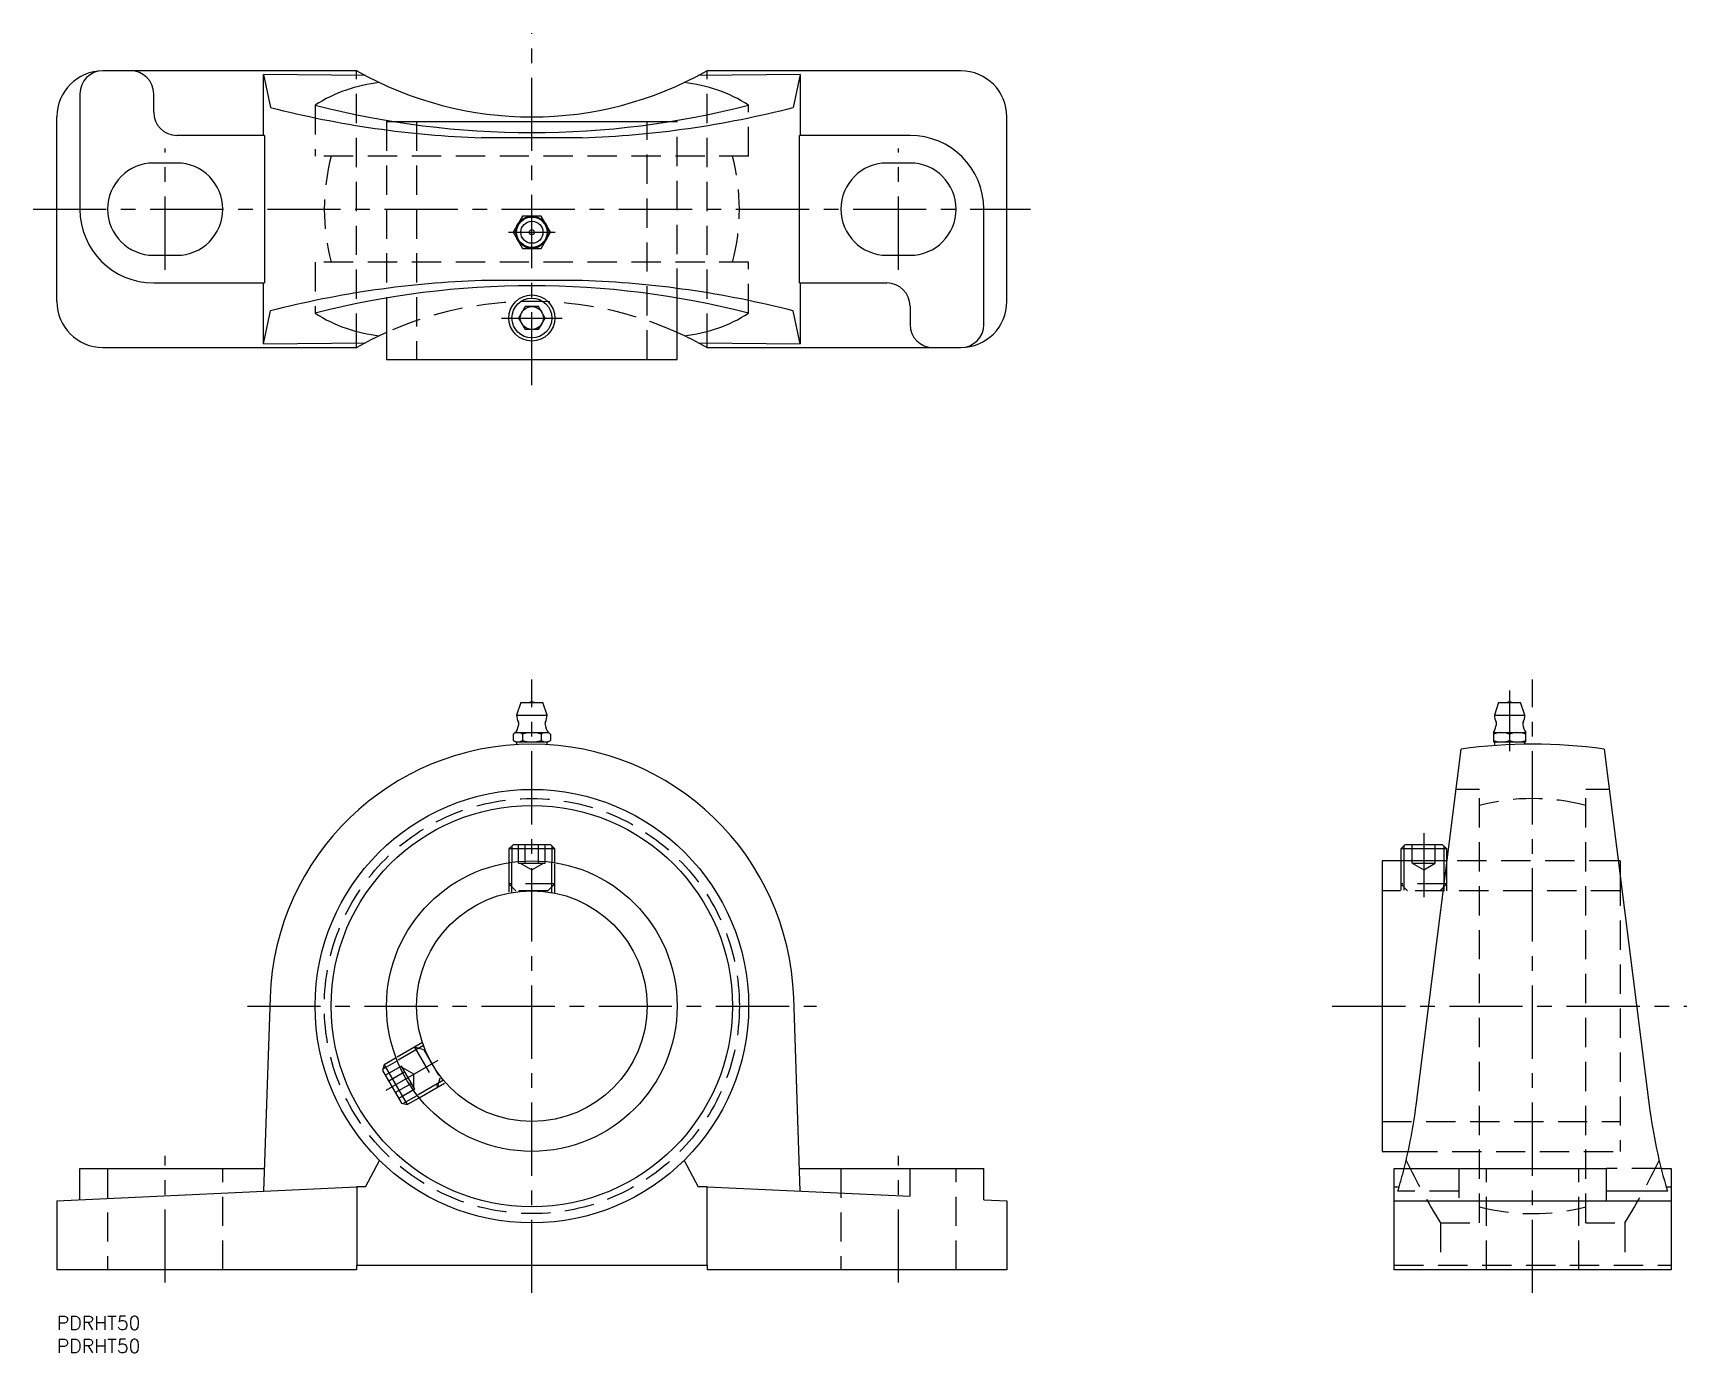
# Model space of a CAD drawing. Extents: x -5 to 353, y -8 to 278.
import ezdxf

# ---------------------------------------------------------------- set-up
doc = ezdxf.new("R2010")
doc.units = 0
doc.header["$LTSCALE"] = 0.5
doc.linetypes.add('CENTER', pattern=[50.8, 31.75, -6.35, 6.35, -6.35])
doc.linetypes.add('DASHED', pattern=[19.05, 12.7, -6.35])
for name, color, linetype in [('MSM_CENTER', 1, 'CENTER'), ('MSM_CONTINUOUS', 7, 'CONTINUOUS'), ('MSM_DASHED', 4, 'DASHED'), ('MSM_NARROW', 5, 'CONTINUOUS'), ('MSM_PART_NUMBER', 7, 'CONTINUOUS')]:
    doc.layers.add(name, color=color, linetype=linetype)
doc.styles.get("Standard").update_dxf_attribs({"font": 'txt.shx', "height": 3, "bigfont": 'bigfont.shx'})

msp = doc.modelspace()

# ---------------------------------------------------------------- linework, layer by layer
at = {"layer": 'MSM_CENTER'}
for p, q in [((103, 201.82), (103, 278.18)), ((23.5, 226.88), (23.5, 253.12)), ((182.5, 226.88), (182.5, 253.12)), ((-5.15, 240), (211.15, 240)), ((97.95, 235), (108.05, 235)), ((96.44, 216.4), (109.56, 216.4)), ((103, 5), (103, 138)), ((320, 5), (320, 138)), ((315, 135.6), (315, 122.49)), ((296.4, 104.7), (296.4, 90.82)), ((41.31, 67.2), (164.69, 67.2)), ((276.55, 67.2), (353.45, 67.2)), ((71.39, 48.95), (82.65, 55.45)), ((23.5, 7.25), (23.5, 34.75)), ((182.5, 7.25), (182.5, 34.75))]:
    msp.add_line(p, q, dxfattribs=at)
at = {"layer": 'MSM_CONTINUOUS'}
for p, q in [((65.05, 270), (10, 270)), ((66.96, 268.95), (44.84, 269.23)), ((44.84, 256), (44.84, 269.23)), ((44.84, 269.23), (46.33, 262.06)), ((65, 268.98), (65, 270)), ((161.16, 269.23), (139.04, 268.95)), ((196, 270), (140.95, 270)), ((141, 268.98), (141, 270)), ((161.16, 269.23), (159.67, 262.06)), ((161.16, 269.23), (161.16, 256)), ((5, 265), (5, 240)), ((21, 261), (21, 265)), ((0, 220), (0, 260)), ((73.02, 259), (132.98, 259)), ((206, 220), (206, 260)), ((45, 256), (26, 256)), ((45, 256), (45, 224)), ((113.92, 255.5), (92.08, 255.5)), ((185, 256), (161, 256)), ((161, 224), (161, 256)), ((26, 250), (21, 250)), ((185, 250), (180, 250)), ((100.98, 238.5), (98.96, 235)), ((105.02, 238.5), (100.98, 238.5)), ((107.04, 235), (105.02, 238.5)), ((201, 215), (201, 240)), ((98.96, 235), (100.98, 231.5)), ((105.02, 231.5), (107.04, 235)), ((21, 230), (26, 230)), ((100.98, 231.5), (105.02, 231.5)), ((180, 230), (185, 230)), ((21, 224), (45, 224)), ((44.84, 210.77), (44.84, 224)), ((113.92, 224.5), (92.08, 224.5)), ((161, 224), (180, 224)), ((161.16, 224), (161.16, 210.77)), ((71.5, 220.75), (71.5, 207.4)), ((101.56, 218.9), (100.11, 216.4)), ((104.44, 218.9), (101.56, 218.9)), ((105.89, 216.4), (104.44, 218.9)), ((134.5, 207.4), (134.5, 220.75)), ((185, 219), (185, 215)), ((44.84, 210.77), (46.33, 217.94)), ((100.11, 216.4), (101.56, 213.9)), ((104.44, 213.9), (105.89, 216.4)), ((161.16, 210.77), (159.67, 217.94)), ((104.44, 213.9), (101.56, 213.9)), ((10, 210), (65.05, 210)), ((44.84, 210.77), (66.96, 211.05)), ((65, 210), (65, 211.02)), ((139.04, 211.05), (161.16, 210.77)), ((140.95, 210), (196, 210)), ((141, 210), (141, 211.02)), ((71.5, 207.4), (134.5, 207.4)), ((100.6, 133), (99.7, 130.3)), ((100.6, 133), (105.4, 133)), ((106.3, 130.3), (105.4, 133)), ((312.6, 133), (311.7, 130.3)), ((312.6, 133), (317.4, 133)), ((318.3, 130.3), (317.4, 133)), ((99.7, 130.3), (106.3, 130.3)), ((311.7, 130.3), (318.3, 130.3)), ((98.96, 126.19), (98.96, 124.81)), ((99.5, 126.5), (99.2, 126.32)), ((99.5, 126.5), (106.5, 126.5)), ((100.98, 126.19), (100.98, 124.81)), ((105.02, 126.19), (105.02, 124.81)), ((106.8, 126.32), (106.5, 126.5)), ((107.04, 126.19), (107.04, 124.81)), ((311.5, 126.5), (311.5, 124.5)), ((311.5, 126.5), (318.5, 126.5)), ((318.5, 124.5), (318.5, 126.5)), ((99.2, 124.68), (99.5, 124.5)), ((99.5, 124.5), (106.5, 124.5)), ((99.7, 124.5), (99.7, 123.9)), ((106.3, 123.9), (106.3, 124.5)), ((106.5, 124.5), (106.8, 124.68)), ((294.73, 45.64), (304.5, 122.94)), ((311.5, 124.5), (318.5, 124.5)), ((311.7, 124.5), (311.7, 123.7)), ((318.3, 123.99), (318.3, 124.5)), ((335.5, 122.94), (345.27, 45.64)), ((98.92, 102.2), (98, 101.28)), ((108, 101.28), (98, 101.28)), ((98, 101.28), (98, 98.3)), ((107.08, 102.2), (98.92, 102.2)), ((108, 101.28), (107.08, 102.2)), ((108, 98.3), (108, 101.28)), ((292.32, 102.2), (291.4, 101.28)), ((301.4, 101.28), (291.4, 101.28)), ((291.4, 101.28), (291.4, 98.7)), ((300.48, 102.2), (292.32, 102.2)), ((301.4, 101.28), (300.48, 102.2)), ((301.4, 98.7), (301.4, 101.28)), ((301.43, 98.7), (287.4, 98.7)), ((287.4, 98.7), (287.4, 35.7)), ((339, 98.7), (338.57, 98.7)), ((339, 98.7), (339, 95.26)), ((46.23, 69.08), (44.84, 27.07)), ((161.16, 27.07), (159.77, 69.08)), ((70.99, 54.49), (70.65, 53.23)), ((73.57, 55.98), (70.99, 54.49)), ((70.99, 54.49), (75.99, 45.83)), ((70.65, 53.23), (74.73, 46.17)), ((75.99, 45.83), (78.57, 47.32)), ((74.73, 46.17), (75.99, 45.83)), ((66.96, 28), (69.99, 33.74)), ((136.01, 33.74), (139.04, 28)), ((287.4, 35.7), (293.01, 35.7)), ((5, 32), (45, 32)), ((5, 25.23), (5, 32)), ((161, 32), (201, 32)), ((185, 25.97), (185, 32)), ((201, 25.23), (201, 32)), ((290, 32), (336, 32)), ((290, 10), (290, 32)), ((336, 25), (336, 32)), ((347.87, 32), (350, 32)), ((350, 32), (350, 10)), ((0, 25), (65, 28)), ((66.96, 28), (65, 28)), ((65.05, 28), (65.05, 11)), ((141, 28), (139.04, 28)), ((140.95, 28), (140.95, 11)), ((141, 28), (185, 25.97)), ((201, 25.23), (206, 25)), ((349.23, 27.07), (336, 27.07)), ((348.95, 28), (350, 28)), ((0, 25), (0, 10)), ((206, 25), (206, 10)), ((290, 25), (350, 25)), ((65, 11), (65, 10)), ((65, 11), (141, 11)), ((141, 11), (141, 10)), ((65, 10), (0, 10)), ((206, 10), (141, 10)), ((350, 10), (290, 10))]:
    msp.add_line(p, q, dxfattribs=at)
for centre, radius in [((103, 235), 3.5), ((103, 235), 3.3), ((103, 235), 2.4), ((103, 235), 0.555), ((103, 216.4), 5), ((103, 216.4), 4.32), ((103, 216.4), 2.5), ((103, 67.2), 47), ((103, 67.2), 43.51), ((103, 67.2), 31.5), ((103, 67.2), 25)]:
    msp.add_circle(centre, radius, dxfattribs=at)
for centre, radius, start, end in [((10, 260), 10, 90, 180), ((10, 265), 5, 90, 180), ((16, 265), 5, 0, 90), ((103, 337.01), 77.01, 240.4773, 299.5227), ((196, 260), 10, 0, 90), ((73.04, 236.21), 31.37, 95.5737, 122.9045), ((132.96, 236.21), 31.37, 57.0955, 84.4263), ((98.84, 465.49), 210.1, 255.5284, 268.1584), ((103, 445.42), 188.81, 255.586, 284.414), ((107.16, 465.49), 210.1, 271.8416, 284.4716), ((26, 261), 5, 180, 270), ((185, 240), 16, 0, 90), ((21, 240), 10, 90, 270), ((26, 240), 10, 270, 90), ((180, 240), 10, 90, 270), ((185, 240), 10, 270, 90), ((21, 240), 16, 180, 270), ((98.84, 14.51), 210.1, 91.8416, 104.4716), ((103, 34.58), 188.81, 75.586, 104.414), ((107.16, 14.51), 210.1, 75.5284, 88.1584), ((180, 219), 5, 0, 90), ((10, 220), 10, 180, 270), ((196, 220), 10, 270, 0), ((73.04, 243.79), 31.37, 237.0955, 264.4263), ((132.96, 243.79), 31.37, 275.5737, 302.9045), ((103, 142.99), 77.01, 114.1449, 119.5227), ((103, 142.99), 77.01, 60.4773, 65.8551), ((190, 215), 5, 180, 270), ((196, 215), 5, 270, 0), ((103, 131.51), 1.59, 69.5582, 110.4418), ((315, 131.51), 1.59, 69.5582, 110.4418), ((103, 130.3), 3.3, 180, 207.4808), ((103, 130.3), 3.3, 332.5192, 360), ((315, 130.3), 3.3, 180, 207.4808), ((315, 130.3), 3.3, 332.5192, 360), ((99.97, 124.71), 1.79, 55.6158, 124.3842), ((94.26, 129.43), 6, 330.7697, 348.6668), ((99.36, 128.41), 0.8, 348.6668, 27.4808), ((103, 119.81), 6.69, 72.412, 107.588), ((106.03, 124.71), 1.79, 55.6158, 124.3842), ((106.64, 128.41), 0.8, 152.5192, 191.3332), ((111.74, 129.43), 6, 191.3332, 209.2303), ((306.26, 129.43), 6, 330.7697, 348.6668), ((313.25, 121.45), 5.05, 69.7438, 110.2562), ((311.36, 128.41), 0.8, 348.6668, 27.4808), ((316.75, 121.45), 5.05, 69.7438, 110.2562), ((318.64, 128.41), 0.8, 152.5192, 191.3332), ((323.74, 129.43), 6, 191.3332, 209.2303), ((103, 67.2), 56.8, 1.9016, 178.0984), ((99.97, 126.29), 1.79, 235.6158, 304.3842), ((103, 131.19), 6.69, 252.412, 287.588), ((106.03, 126.29), 1.79, 235.6158, 304.3842), ((320, 10), 114, 82.1856, 97.8144), ((313.25, 129.55), 5.05, 249.7438, 290.2562), ((316.75, 129.55), 5.05, 249.7438, 290.2562), ((182.62, 59.82), 113, 345.7476, 352.793), ((457.38, 59.82), 113, 187.207, 196.8477)]:
    msp.add_arc(centre, radius, start, end, dxfattribs=at)
at = {"layer": 'MSM_DASHED'}
for p, q in [((65, 211.02), (65, 268.98)), ((141, 211.02), (141, 268.98)), ((56, 262.55), (56, 251.5)), ((150, 251.5), (150, 262.55)), ((71.5, 259), (71.5, 220.75)), ((71.5, 259), (73.02, 259)), ((78, 259), (78, 207.4)), ((128, 207.4), (128, 259)), ((132.98, 259), (134.5, 259)), ((134.5, 220.75), (134.5, 259)), ((150, 251.5), (56, 251.5)), ((150, 228.5), (56, 228.5)), ((56, 228.5), (56, 217.45)), ((150, 217.45), (150, 228.5)), ((308.5, 114.2), (303.39, 114.2)), ((308.5, 20.2), (308.5, 114.2)), ((331.5, 20.2), (331.5, 114.2)), ((336.61, 114.2), (331.5, 114.2)), ((100.11, 98.2), (100.11, 102.2)), ((101.56, 98.2), (101.56, 102.2)), ((104.44, 98.2), (104.44, 102.2)), ((105.89, 98.2), (105.89, 102.2)), ((293.9, 98.2), (293.9, 102.2)), ((298.9, 98.2), (298.9, 102.2)), ((98, 98.3), (98, 91.69)), ((98.68, 91.82), (98.68, 98.4)), ((100.11, 98.2), (105.89, 98.2)), ((100.5, 98.2), (103, 96.76)), ((103, 96.76), (105.5, 98.2)), ((107.32, 91.82), (107.32, 98.4)), ((108, 91.69), (108, 98.3)), ((291.4, 98.7), (291.4, 92.2)), ((292.08, 98.7), (292.08, 92.2)), ((293.9, 98.2), (298.9, 98.2)), ((293.9, 98.2), (296.4, 96.76)), ((296.4, 96.76), (298.9, 98.2)), ((300.72, 98.7), (300.72, 92.2)), ((301.4, 92.2), (301.4, 98.7)), ((338.57, 98.7), (301.43, 98.7)), ((108, 93.7), (98, 93.7)), ((98, 93.7), (99.5, 92.2)), ((106.5, 92.2), (108, 93.7)), ((291.4, 93.7), (292.9, 92.2)), ((301.4, 93.7), (291.4, 93.7)), ((299.9, 92.2), (301.4, 93.7)), ((339, 95.26), (339, 35.7)), ((106.5, 92.2), (99.5, 92.2)), ((339, 92.2), (287.4, 92.2)), ((79.29, 59.28), (73.57, 55.98)), ((79.51, 58.63), (73.82, 55.34)), ((77.55, 58.28), (82.55, 49.62)), ((79.6, 57.73), (77.55, 58.28)), ((79.6, 57.73), (83.1, 51.67)), ((74.71, 54.2), (71.25, 52.2)), ((77.6, 49.2), (74.71, 54.2)), ((77.4, 52.42), (74.9, 53.87)), ((75.43, 52.95), (71.97, 50.95)), ((76.87, 50.45), (73.41, 48.45)), ((77.4, 49.53), (77.4, 52.42)), ((83.84, 51.14), (78.14, 47.85)), ((78.57, 47.32), (84.29, 50.62)), ((82.55, 49.62), (83.1, 51.67)), ((77.6, 49.2), (74.13, 47.2)), ((287.4, 42.2), (339, 42.2)), ((293.01, 35.7), (339, 35.7)), ((11, 32), (11, 10)), ((36, 10), (36, 32)), ((170, 32), (170, 10)), ((195, 10), (195, 32)), ((304, 32), (304, 25)), ((310, 10), (310, 32)), ((330, 10), (330, 32)), ((347.87, 32), (336, 32)), ((290, 28), (291.05, 28)), ((304, 27.07), (290.77, 27.07)), ((300, 20.2), (308.5, 20.2)), ((300, 20.2), (300, 11)), ((331.5, 20.2), (340, 20.2)), ((340, 20.2), (340, 11)), ((290, 11), (350, 11))]:
    msp.add_line(p, q, dxfattribs=at)
msp.add_circle((103, 67.2), 45, dxfattribs=at)
for centre, radius, start, end in [((103, 240), 45, 165.1935, 194.8065), ((103, 240), 45, 345.1935, 14.8065), ((103, 142.99), 77.01, 65.8551, 114.1449), ((320, 67.2), 45, 75.1935, 104.8065), ((430.6, 100.71), 153.42, 205.88, 211.6506), ((209.4, 100.71), 153.42, 328.3494, 334.12), ((182.62, 59.82), 113, 343.1523, 345.7476), ((320, 67.2), 45, 255.1935, 284.8065)]:
    msp.add_arc(centre, radius, start, end, dxfattribs=at)
at = {"layer": 'MSM_NARROW'}
for p, q in [((98.68, 101.96), (98.68, 98.4)), ((107.32, 101.96), (107.32, 98.4)), ((292.08, 101.96), (292.08, 98.7)), ((300.72, 101.96), (300.72, 98.7)), ((70.74, 53.57), (73.82, 55.34)), ((75.06, 46.08), (78.14, 47.85))]:
    msp.add_line(p, q, dxfattribs=at)

# ---------------------------------------------------------------- texts
at = {"layer": 'MSM_PART_NUMBER'}
for p in [(0, -3), (0, -8)]:
    msp.add_text('PDRHT50', height=3, dxfattribs=at).set_placement(p)

doc.saveas('drawing.dxf')
